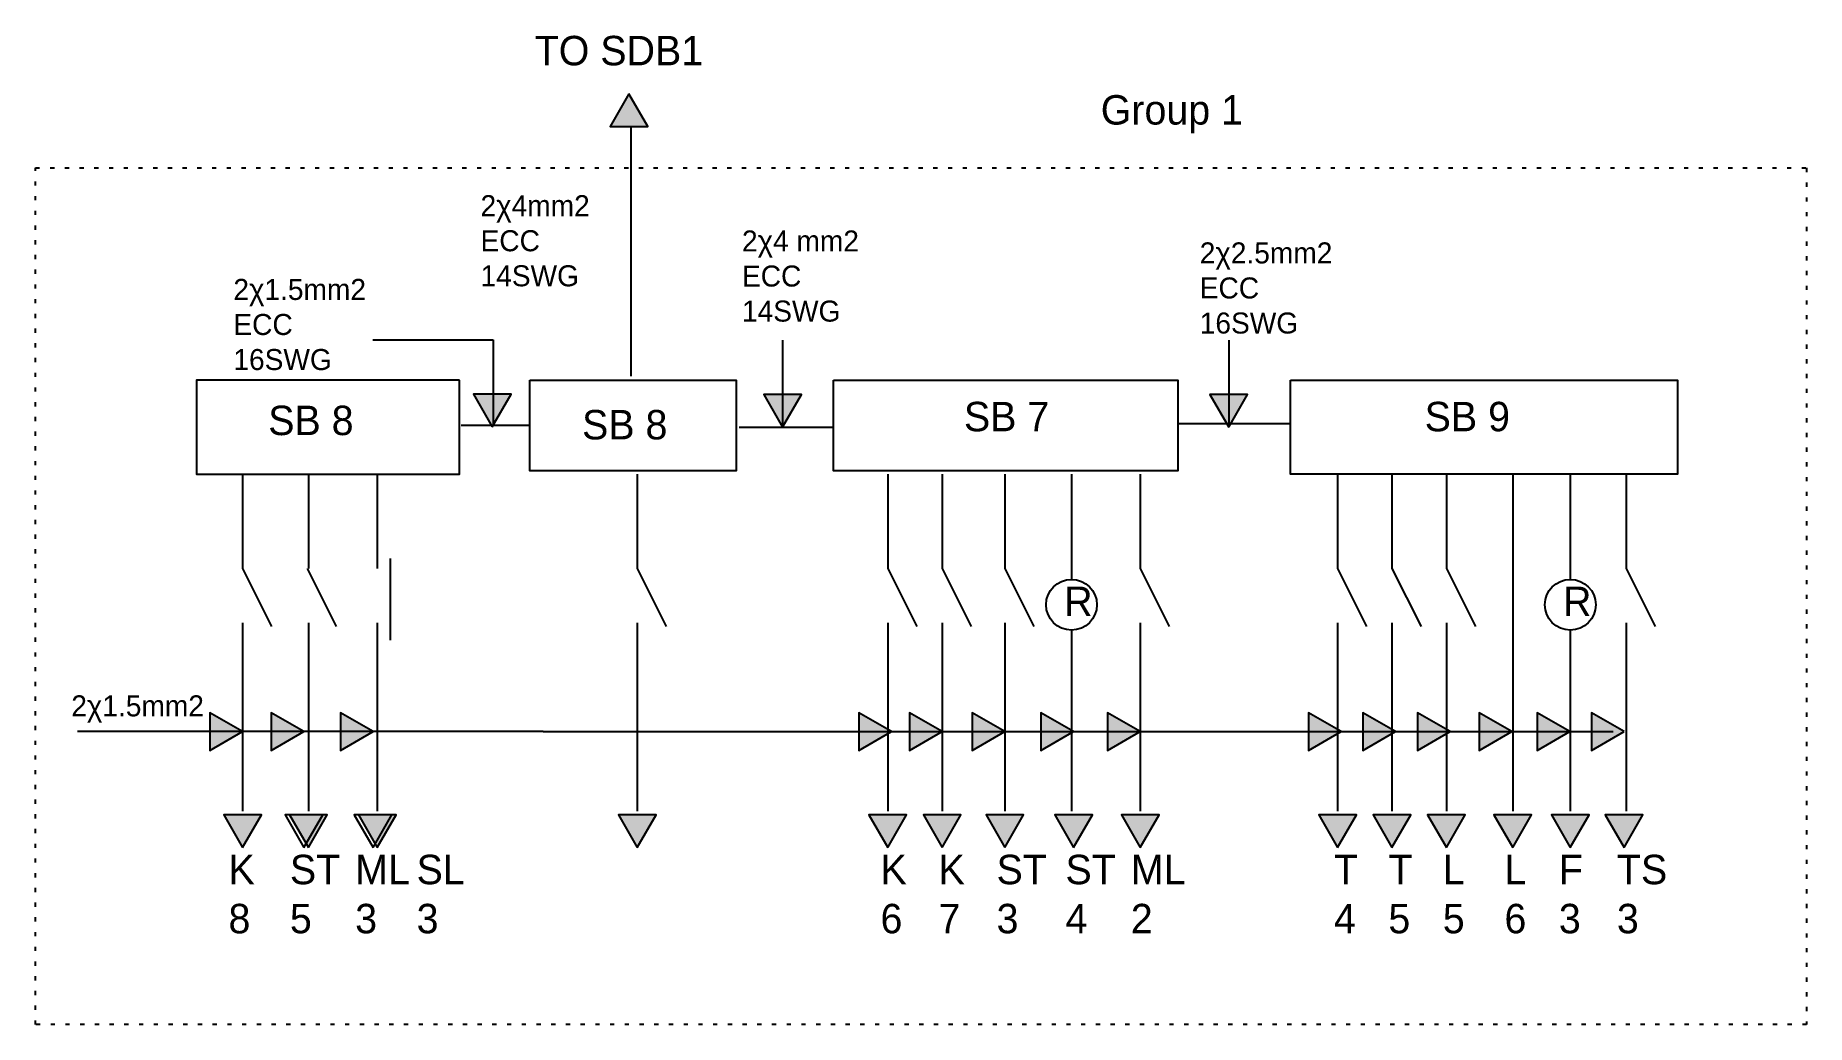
# Model space of a CAD drawing. Header units: inches. Extents: x -35.2 to 6.9, y 3.3 to 26.9.
import ezdxf

# ---------------------------------------------------------------- set-up
doc = ezdxf.new("R2010")
doc.units = ezdxf.units.IN
doc.header["$MEASUREMENT"] = 0
doc.linetypes.add('DOT', pattern=[0.25, 0, -0.25])

msp = doc.modelspace()

# ---------------------------------------------------------------- hatches: boundary and pattern name
h = msp.add_hatch(color=7)
h.paths.add_polyline_path([(-24.369, 17.562), (-23.922, 18.337), (-24.817, 18.337)])
h.paths.add_polyline_path([(-17.467, 17.55), (-17.019, 18.325), (-17.914, 18.325)])
h.paths.add_polyline_path([(-21.118, 25.477), (-21.565, 24.701), (-20.67, 24.701)])
h.paths.add_polyline_path([(-6.857, 17.55), (-6.41, 18.325), (-7.305, 18.325)])
h.paths.add_polyline_path([(-4.183, 10.313), (-4.96, 10.761), (-4.96, 9.864)])
h.paths.add_polyline_path([(-2.889, 10.313), (-3.666, 10.761), (-3.666, 9.864)])
h.paths.add_polyline_path([(-1.596, 10.313), (-2.372, 10.761), (-2.372, 9.864)])
h.paths.add_polyline_path([(-0.129, 10.313), (-0.906, 10.761), (-0.906, 9.864)])
h.paths.add_polyline_path([(1.251, 10.313), (0.474, 10.761), (0.474, 9.864)])
h.paths.add_polyline_path([(2.545, 10.313), (1.768, 10.761), (1.768, 9.864)])
h.paths.add_polyline_path([(2.541, 7.555), (2.989, 8.331), (2.094, 8.331)])
h.paths.add_polyline_path([(1.263, 7.555), (1.711, 8.331), (0.815, 8.331)])
h.paths.add_polyline_path([(-0.106, 7.555), (0.341, 8.331), (-0.554, 8.331)])
h.paths.add_polyline_path([(-1.682, 7.555), (-1.234, 8.331), (-2.13, 8.331)])
h.paths.add_polyline_path([(-2.976, 7.555), (-2.528, 8.331), (-3.423, 8.331)])
h.paths.add_polyline_path([(-4.27, 7.555), (-3.822, 8.331), (-4.717, 8.331)])
h.paths.add_polyline_path([(-8.962, 7.555), (-8.514, 8.331), (-9.41, 8.331)])
h.paths.add_polyline_path([(-10.546, 7.555), (-10.099, 8.331), (-10.994, 8.331)])
h.paths.add_polyline_path([(-12.182, 7.555), (-11.734, 8.331), (-12.629, 8.331)])
h.paths.add_polyline_path([(-13.671, 7.555), (-13.224, 8.331), (-14.119, 8.331)])
h.paths.add_polyline_path([(-14.965, 7.555), (-14.518, 8.331), (-15.413, 8.331)])
h.paths.add_polyline_path([(-14.879, 10.313), (-15.655, 10.761), (-15.655, 9.864)])
h.paths.add_polyline_path([(-13.671, 10.313), (-14.448, 10.761), (-14.448, 9.864)])
h.paths.add_polyline_path([(-12.182, 10.313), (-12.958, 10.761), (-12.958, 9.864)])
h.paths.add_polyline_path([(-10.546, 10.313), (-11.323, 10.761), (-11.323, 9.864)])
h.paths.add_polyline_path([(-8.962, 10.313), (-9.738, 10.761), (-9.738, 9.864)])
h.paths.add_polyline_path([(-20.921, 7.555), (-20.474, 8.331), (-21.369, 8.331)])
h.paths.add_polyline_path([(-27.105, 7.555), (-26.658, 8.331), (-27.553, 8.331)])
h.paths.add_polyline_path([(-27.204, 10.313), (-27.98, 10.761), (-27.98, 9.864)])
h.paths.add_polyline_path([(-28.741, 7.555), (-28.293, 8.331), (-29.189, 8.331)])
h.paths.add_polyline_path([(-28.847, 10.313), (-29.623, 10.761), (-29.623, 9.864)])
h.paths.add_polyline_path([(-30.308, 10.313), (-31.084, 10.761), (-31.084, 9.864)])
h.paths.add_polyline_path([(-30.308, 7.555), (-29.86, 8.331), (-30.755, 8.331)])

# ---------------------------------------------------------------- linework, layer by layer
for p, q in [((-21.072, 24.687), (-21.072, 18.76)), ((-27.208, 19.631), (-24.346, 19.631)), ((-24.346, 19.631), (-24.346, 17.589)), ((-17.467, 19.618), (-17.467, 17.55)), ((-6.857, 19.618), (-6.857, 17.55)), ((-23.477, 17.589), (-25.112, 17.589)), ((-18.502, 17.55), (-16.259, 17.55)), ((-8.065, 17.636), (-5.391, 17.636)), ((-30.308, 16.43), (-30.308, 14.19)), ((-28.741, 16.43), (-28.741, 14.19)), ((-27.105, 16.43), (-27.105, 14.19)), ((-20.921, 16.43), (-20.921, 14.19)), ((-14.965, 16.43), (-14.965, 14.19)), ((-13.671, 16.43), (-13.671, 14.19)), ((-12.182, 16.43), (-12.182, 14.19)), ((-10.597, 16.43), (-10.597, 13.932)), ((-8.962, 16.43), (-8.962, 14.19)), ((-4.27, 16.43), (-4.27, 14.19)), ((-2.976, 16.43), (-2.976, 14.19)), ((-1.682, 16.43), (-1.682, 14.19)), ((-0.106, 16.43), (-0.106, 14.19)), ((1.263, 16.43), (1.263, 13.932)), ((2.589, 16.43), (2.589, 14.19)), ((-26.799, 14.424), (-26.799, 12.484)), ((-30.308, 14.19), (-29.618, 12.811)), ((-28.774, 14.19), (-28.084, 12.811)), ((-20.921, 14.19), (-20.231, 12.811)), ((-14.965, 14.19), (-14.275, 12.811)), ((-13.671, 14.19), (-12.981, 12.811)), ((-12.182, 14.19), (-11.492, 12.811)), ((-8.962, 14.19), (-8.272, 12.811)), ((-4.27, 14.19), (-3.58, 12.811)), ((-2.976, 14.19), (-2.286, 12.811)), ((-1.682, 14.19), (-0.992, 12.811)), ((-0.106, 14.19), (-0.106, 12.897)), ((2.589, 14.19), (3.279, 12.811)), ((-30.308, 12.897), (-30.308, 8.417)), ((-28.741, 12.897), (-28.741, 8.417)), ((-27.105, 12.897), (-27.105, 8.417)), ((-20.921, 12.897), (-20.921, 8.417)), ((-14.965, 12.897), (-14.965, 8.417)), ((-13.671, 12.897), (-13.671, 8.417)), ((-12.182, 12.897), (-12.182, 8.417)), ((-10.597, 12.724), (-10.597, 8.417)), ((-8.962, 12.897), (-8.962, 8.417)), ((-4.27, 12.897), (-4.27, 8.417)), ((-2.976, 12.897), (-2.976, 8.417)), ((-1.682, 12.897), (-1.682, 8.417)), ((-0.106, 12.897), (-0.106, 8.417)), ((-0.106, 12.897), (-0.106, 12.897)), ((1.263, 12.724), (1.263, 8.417)), ((2.589, 12.897), (2.589, 8.417)), ((-29.808, 10.313), (-34.233, 10.313)), ((-23.16, 10.313), (-30.308, 10.313)), ((-23.16, 10.313), (2.286, 10.313))]:
    msp.add_line(p, q)
at = {"linetype": 'DOT'}
msp.add_line((-26.799, 14.424), (-26.799, 12.535), dxfattribs=at)
for points in [[(-21.118, 25.477), (-21.565, 24.701), (-20.67, 24.701)], [(-25.15, 18.67), (-31.403, 18.67), (-31.403, 16.43), (-25.15, 16.43)], [(-23.477, 18.67), (-18.57, 18.67), (-18.57, 16.516), (-23.477, 16.516)], [(-16.259, 18.67), (-8.065, 18.67), (-8.065, 16.516), (-16.259, 16.516)], [(-5.391, 18.67), (3.815, 18.67), (3.815, 16.43), (-5.391, 16.43)], [(-24.369, 17.562), (-23.922, 18.337), (-24.817, 18.337)], [(-17.467, 17.55), (-17.019, 18.325), (-17.914, 18.325)], [(-6.857, 17.55), (-6.41, 18.325), (-7.305, 18.325)], [(-30.308, 10.313), (-31.084, 10.761), (-31.084, 9.864)], [(-28.847, 10.313), (-29.623, 10.761), (-29.623, 9.864)], [(-27.204, 10.313), (-27.98, 10.761), (-27.98, 9.864)], [(-14.879, 10.313), (-15.655, 10.761), (-15.655, 9.864)], [(-13.671, 10.313), (-14.448, 10.761), (-14.448, 9.864)], [(-12.182, 10.313), (-12.958, 10.761), (-12.958, 9.864)], [(-10.546, 10.313), (-11.323, 10.761), (-11.323, 9.864)], [(-8.962, 10.313), (-9.738, 10.761), (-9.738, 9.864)], [(-4.183, 10.313), (-4.96, 10.761), (-4.96, 9.864)], [(-2.889, 10.313), (-3.666, 10.761), (-3.666, 9.864)], [(-1.596, 10.313), (-2.372, 10.761), (-2.372, 9.864)], [(-0.129, 10.313), (-0.906, 10.761), (-0.906, 9.864)], [(1.251, 10.313), (0.474, 10.761), (0.474, 9.864)], [(2.545, 10.313), (1.768, 10.761), (1.768, 9.864)], [(-30.308, 7.555), (-29.86, 8.331), (-30.755, 8.331)], [(-28.847, 7.555), (-28.399, 8.331), (-29.295, 8.331)], [(-28.741, 7.555), (-28.293, 8.331), (-29.189, 8.331)], [(-27.204, 7.555), (-26.756, 8.331), (-27.652, 8.331)], [(-27.105, 7.555), (-26.658, 8.331), (-27.553, 8.331)], [(-20.921, 7.555), (-20.474, 8.331), (-21.369, 8.331)], [(-14.965, 7.555), (-14.518, 8.331), (-15.413, 8.331)], [(-13.671, 7.555), (-13.224, 8.331), (-14.119, 8.331)], [(-12.182, 7.555), (-11.734, 8.331), (-12.629, 8.331)], [(-10.546, 7.555), (-10.099, 8.331), (-10.994, 8.331)], [(-8.962, 7.555), (-8.514, 8.331), (-9.41, 8.331)], [(-4.27, 7.555), (-3.822, 8.331), (-4.717, 8.331)], [(-2.976, 7.555), (-2.528, 8.331), (-3.423, 8.331)], [(-1.682, 7.555), (-1.234, 8.331), (-2.13, 8.331)], [(-0.106, 7.555), (0.341, 8.331), (-0.554, 8.331)], [(1.263, 7.555), (1.711, 8.331), (0.815, 8.331)], [(2.541, 7.555), (2.989, 8.331), (2.094, 8.331)]]:
    msp.add_lwpolyline(points, close=True)
msp.add_lwpolyline([(-35.232, 23.715), (6.882, 23.715), (6.882, 3.346), (-35.232, 3.346)], close=True, dxfattribs=at)
for centre in [(-10.597, 13.328), (1.263, 13.328)]:
    msp.add_circle(centre, 0.604)

# ---------------------------------------------------------------- texts
at = {"attachment_point": 1}
for s, insert, char_height, width in [('TO SDB1', (-23.36, 26.855), 0.7, 5.17534), ('Group 1', (-9.901, 25.446), 0.7, 5.17534), ('2{\\fArial|b0|i0|c0|p34;χ}4mm2^JECC\\P14SWG', (-24.648, 23.067), 0.5, 3.27771), ('2{\\fArial|b0|i0|c0|p34;χ}4 mm2^JECC\\P14SWG', (-18.432, 22.228), 0.5, 3.27771), ('2{\\fArial|b0|i0|c0|p34;χ}2.5mm2^JECC\\P16SWG', (-7.547, 21.944), 0.5, 3.27771), ('2{\\fArial|b0|i0|c0|p34;χ}1.5mm2^JECC\\P16SWG', (-30.525, 21.076), 0.5, 3.27771), ('SB 7', (-13.154, 18.153), 0.7, 3.53648), ('SB 9', (-2.199, 18.153), 0.7, 3.53648), ('SB 8', (-29.696, 18.062), 0.7, 3.53648), ('SB 8', (-22.234, 17.96), 0.7, 3.53648), ('R', (-10.77, 13.759), 0.7, 1.5526), ('R', (1.091, 13.759), 0.7, 1.5526), ('2{\\fArial|b0|i0|c0|p34;χ}1.5mm2', (-34.379, 11.174), 0.5, 3.27771), ('K\\P8', (-30.641, 7.383), 0.7, 1.5526), ('ST\\P5', (-29.181, 7.383), 0.7, 1.5526), ('ML\\P3', (-27.629, 7.383), 0.7, 1.5526), ('SL\\P3', (-26.168, 7.383), 0.7, 1.5526), ('K\\P6', (-15.138, 7.383), 0.7, 1.5526), ('K\\P7', (-13.758, 7.383), 0.7, 1.5526), ('ST\\P3', (-12.378, 7.383), 0.7, 1.5526), ('ST\\P4', (-10.739, 7.383), 0.7, 1.5526), ('ML\\P2', (-9.186, 7.383), 0.7, 1.5526), ('T\\P4', (-4.356, 7.383), 0.7, 1.5526), ('T\\P5', (-3.062, 7.383), 0.7, 1.5526), ('L\\P5', (-1.768, 7.383), 0.7, 1.5526), ('L\\P6', (-0.302, 7.383), 0.7, 1.5526), ('F\\P3', (0.992, 7.383), 0.7, 1.5526), ('TS\\P3', (2.372, 7.383), 0.7, 1.5526)]:
    msp.add_mtext(s, dxfattribs=dict(at, insert=insert, char_height=char_height, width=width))

doc.saveas('drawing.dxf')
